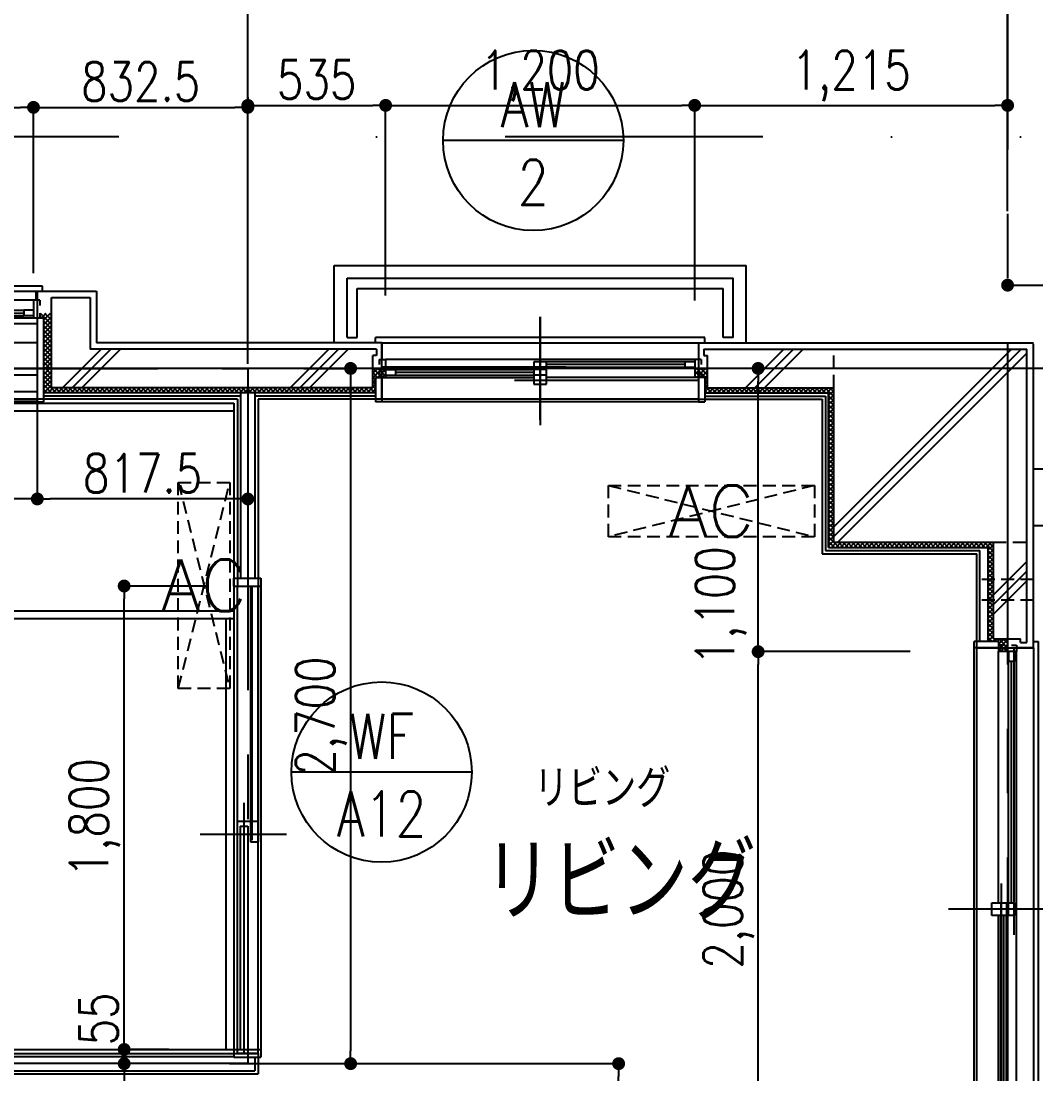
# Model space of a CAD drawing. Header units: millimetres. Extents: x 15495 to 166182, y -39946 to 18307.
# Drawn here: x 52610 to 56551, y 10191 to 14280 of the extents above; entities that cross this region are included whole.
import ezdxf
from ezdxf.enums import TextEntityAlignment as Align

# ---------------------------------------------------------------- set-up
doc = ezdxf.new("R2010")
doc.units = ezdxf.units.MM
doc.header["$LTSCALE"] = 1000
for name, pattern in [('CENTER', [2, 1.25, -0.25, 0.25, -0.25]), ('DASHED2', [0.375, 0.25, -0.125]), ('DIVIDEX2', [2.5, 1, -0.5, 0, -0.5, 0, -0.5])]:
    doc.linetypes.add(name, pattern=pattern)
doc.layers.get('0').update_dxf_attribs({"linetype": 'CONTINUOUS'})
for name, color, linetype in [('DT_ID', 13, 'CONTINUOUS'), ('E_TEXT', 3, 'CONTINUOUS'), ('F_FITT1-100', 5, 'CONTINUOUS'), ('F_FITT1-50', 5, 'CONTINUOUS'), ('F_FITT2-100', 1, 'CONTINUOUS'), ('F_FITT2-50', 1, 'CONTINUOUS'), ('K-A_EQP-50', 60, 'CONTINUOUS'), ('SF-A_ELSE-100', 6, 'CONTINUOUS'), ('SF-A_ELSE-50', 6, 'CONTINUOUS'), ('SF-A_EQP-50', 60, 'CONTINUOUS'), ('SF-A_SITE-100', 1, 'DIVIDEX2'), ('SF-DT_ID-100', 13, 'CONTINUOUS'), ('SF-E_DIM-50', 3, 'CONTINUOUS'), ('SF-E_GRID-100', 1, 'CENTER'), ('SF-E_GRID-50', 1, 'CENTER'), ('SF-E_TEXT-100', 3, 'CONTINUOUS'), ('SF-E_TEXT-50', 3, 'CONTINUOUS'), ('SF-F_FINI1-100', 190, 'CONTINUOUS'), ('SF-F_FINI1-50', 190, 'CONTINUOUS'), ('SF-F_FINI2-50', 1, 'CONTINUOUS'), ('SF-F_FITT1-100', 5, 'CONTINUOUS'), ('SF-F_FITT1-50', 5, 'CONTINUOUS'), ('SF-F_FITT2-50', 1, 'CONTINUOUS'), ('SF-F_HAT1-50', 9, 'CONTINUOUS'), ('SF-F_LAY2-100', 6, 'CONTINUOUS'), ('SF-F_LAY2-50', 6, 'CONTINUOUS'), ('SF-H-AREA-50', 1, 'CENTER'), ('SF-R_COLM-50', 7, 'CONTINUOUS'), ('SF-R_EWALL-50', 7, 'CONTINUOUS'), ('SF-R_LINE-50', 6, 'CONTINUOUS'), ('SF-U_FIRE-50', 9, 'CONTINUOUS'), ('SF-U_LGS-50', 120, 'CONTINUOUS'), ('TF-F_FITT1-100', 5, 'CONTINUOUS'), ('TF-F_FITT1-50', 5, 'CONTINUOUS')]:
    doc.layers.add(name, color=color, linetype=linetype)
doc.styles.add('DIM', font='romans.shx', dxfattribs={"width": 0.8, "bigfont": 'bigfont.shx'})
doc.styles.add('ROOM', font='romans.shx', dxfattribs={"width": 0.8, "bigfont": 'bigfont.shx'})
doc.styles.get("Standard").update_dxf_attribs({"font": 'txt.shx', "bigfont": 'bigfont.shx'})
doc.styles.add('TATE', font='TXT', dxfattribs={"height": 50, "bigfont": 'BIGFONT'})
doc.dimstyles.new('DIM50_3_3', dxfattribs={"dimscale": 50, "dimtxt": 3, "dimasz": 1, "dimexe": 0, "dimexo": 1, "dimgap": 0.5, "dimtad": 1, "dimdec": 1, "dimdsep": 46, "dimlunit": 6, "dimtxsty": 'DIM', "dimblk1": 'DOT', "dimblk2": 'DOT', "dimsah": 1, "dimcen": 1, "dimclrd": 256, "dimclre": 256, "dimclrt": 256, "dimadec": 0, "dimazin": 0, "dimtfac": 1, "dimtdec": 1, "dimtix": 1, "dimtmove": 2, "dimatfit": 3, "dimldrblk": 'DOT', "dimfxl": 1, "dimtvp": 0.833333, "dimtolj": 1, "dimarcsym": 0})
pattern_1 = [(45, (-28400.745, -37379.51), (-8.8388348, 8.8388348), []), (135, (-28400.745, -37379.51), (-8.8388348, -8.8388348), [])]
pattern_2 = [(45, (-28400.75, -37379.5), (-441.9417, 441.9417), []), (45, (-28363.25, -37379.5), (-441.9417, 441.9417), []), (45, (-28325.75, -37379.5), (-441.9417, 441.9417), [])]

# ---------------------------------------------------------------- blocks, each defined once
blk = doc.blocks.new('TATEGU-KIGOU')
at = {"color": 2}
blk.add_line((350, 0), (-350, 0), dxfattribs=at)
blk.add_circle((0, 0), 350, dxfattribs=at)
at = {"color": 2, "style": 'ROOM', "width": 0.8}
for tag, p in [('建具種別', (0, 51.6)), ('建具番号', (0, -250.1))]:
    blk.add_attdef(tag, text='', height=175, dxfattribs=at).set_placement(p, align=Align.CENTER)
at = {"flags": 1}
for tag, p in [('内法寸法（W）', (-414, -713.8)), ('内法寸法（H）', (-414, -1063.8)), ('階', (-373.6, -1414.3)), ('部屋名', (-373.6, -1786.8)), ('メーカー名', (-373.6, -2148.9)), ('値段', (-373.6, -2498.9)), ('重量', (-373.6, -2848.9)), ('建具形状', (-373.6, -3199)), ('開閉方式', (-373.6, -3549)), ('取付場所', (-373.6, -3899)), ('見込', (-373.6, -4296.3)), ('扉厚', (-373.6, -4646.3)), ('仕上', (-373.6, -4996.3)), ('ガラス', (-373.6, -5346.3)), ('建具金物', (-373.6, -5696.3)), ('枠形状', (-373.6, -6046.3)), ('沓摺形状', (-373.6, -6396.3)), ('特記事項', (-373.6, -6746.3)), ('防火性能', (-373.6, -7096.3))]:
    blk.add_attdef(tag, p, '', height=175, dxfattribs=at)
blk = doc.blocks.new('AW-2_100')
at = {"layer": 'F_FITT1-100'}
for p, q in [((-100, 25), (615, 25)), ((100, -25), (-615, -25))]:
    blk.add_line(p, q, dxfattribs=at)
at = {"layer": 'F_FITT2-100'}
for p, q in [((615, 100), (-615, 100)), ((-615, -120), (615, -120))]:
    blk.add_line(p, q, dxfattribs=at)
at = {"layer": 'SF-F_FITT1-100'}
blk.add_line((0, -200), (0, 200), dxfattribs=at)
blk = doc.blocks.new('WF-A12_100')
at = {"layer": 'F_FITT1-100'}
for p, q in [((40, 1815), (-40, 1815)), ((-14.1, 1815), (-14.1, 842.4)), ((16.4, 987.6), (16.4, 0)), ((40, 915), (-40, 915))]:
    blk.add_line(p, q, dxfattribs=at)
at = {"layer": 'F_FITT2-100'}
for p, q in [((-40, 1815), (-40, 0)), ((40, 1815), (40, 0))]:
    blk.add_line(p, q, dxfattribs=at)
blk = doc.blocks.new('AW-3_100')
at = {"layer": 'F_FITT1-100'}
for p, q in [((952.5, -31.6), (952.5, -164.4)), ((852.5, -75), (1905, -75)), ((1052.5, -125), (0, -125))]:
    blk.add_line(p, q, dxfattribs=at)
at = {"layer": 'F_FITT2-100'}
for p, q in [((1905, 0), (0, 0)), ((0, -200), (1905, -200))]:
    blk.add_line(p, q, dxfattribs=at)
blk = doc.blocks.new('S-11_100')
at = {"layer": 'F_FITT1-100'}
for p, q in [((952.5, 192), (952.5, 50.9)), ((852.5, 145), (1905, 145)), ((1052.5, 95), (0, 95))]:
    blk.add_line(p, q, dxfattribs=at)
at = {"layer": 'F_FITT2-100'}
blk.add_line((0, 0), (1905, 0), dxfattribs=at)
blk = doc.blocks.new('ROOM')
at = {"layer": 'DT_ID', "flags": 1}
for tag, p in [('室番号', (0, 500)), ('面積', (0, -500)), ('内装制限', (0, -1000)), ('仕上レベル', (0, -1500)), ('スラブレベル', (0, -2000)), ('天井高', (0, -2500)), ('床下地', (0, -3000)), ('床仕上', (0, -3500)), ('巾木高さ', (0, -4000)), ('巾木仕上', (0, -4500)), ('壁下地', (0, -5000)), ('壁仕上', (0, -5500)), ('天井下地', (0, -6000)), ('天井仕上', (0, -6500)), ('見切縁', (0, -7000)), ('備考', (0, -7500))]:
    blk.add_attdef(tag, p, '', height=300, dxfattribs=at)
at = {"layer": 'E_TEXT', "style": 'ROOM', "width": 0.8}
blk.add_attdef('室名', (0, 0), '', height=300, dxfattribs=at)
blk = doc.blocks.new('AW-4_100')
at = {"layer": 'F_FITT1-100'}
for p, q in [((25, -100), (25, 1015)), ((-25, 100), (-25, -1015)), ((215, 0), (-230, 0))]:
    blk.add_line(p, q, dxfattribs=at)
at = {"layer": 'F_FITT2-100'}
for p, q in [((-120, -1015), (-120, 1015)), ((100, 1015), (100, -1015))]:
    blk.add_line(p, q, dxfattribs=at)
at = {"layer": 'TF-F_FITT1-100'}
blk.add_line((200, 0), (-200, 0), dxfattribs=at)
blk = doc.blocks.new('SF-BLOCK_100')
at = {"layer": 'SF-A_ELSE-100'}
for p, q in [((23785, 13400), (25385, 13400)), ((23785, 13100), (23785, 13400)), ((25385, 13100), (25385, 13400)), ((23835, 13350), (25335, 13350)), ((23835, 13120), (23835, 13350)), ((25335, 13120), (25335, 13350)), ((23875, 13310), (25295, 13310)), ((23875, 13120), (23875, 13310)), ((25295, 13120), (25295, 13310)), ((23835, 13120), (23875, 13120)), ((25335, 13120), (25295, 13120)), ((26500, 12610), (28015, 12610)), ((26500, 12390), (27795, 12390))]:
    blk.add_line(p, q, dxfattribs=at)
at = {"layer": 'SF-A_SITE-100'}
blk.add_line((30450, 13900), (450, 13900), dxfattribs=at)
at = {"layer": 'SF-E_GRID-100'}
for p, q in [((26400, 17100), (26400, -4149.87)), ((34193.36, 13000), (-9114.95, 13000))]:
    blk.add_line(p, q, dxfattribs=at)
at = {"layer": 'SF-F_FINI1-100'}
for p, q in [((22627.5, 13300), (22862.5, 13300)), ((22632.5, 13300), (22632.5, 12880)), ((22862.5, 13300), (22862.5, 13100)), ((23970, 13100), (22862.5, 13100)), ((23970, 12880), (23970, 13100)), ((25200, 13100), (26500, 13100)), ((25200, 13100), (25200, 12880)), ((26500, 11915), (26500, 13095)), ((23410, 12880), (22632.5, 12880)), ((23410, 12880), (23410, 12155)), ((23490, 12880), (23490, 12155)), ((23970, 12880), (23490, 12880)), ((25200, 12880), (25680, 12880)), ((25680, 12880), (25680, 12280)), ((25680, 12280), (26280, 12280)), ((26280, 11915), (26280, 12280)), ((26280, 11915), (26500, 11915)), ((21650, 10340), (23490, 10340)), ((23490, 10340), (23490, 10260)), ((21924.69, 10260), (23490, 10260))]:
    blk.add_line(p, q, dxfattribs=at)
at = {"layer": 'SF-F_FITT1-100'}
for p, q in [((24585, 13200), (24585, 12800)), ((23410, 12154.99), (23490, 12155))]:
    blk.add_line(p, q, dxfattribs=at)
at = {"layer": 'SF-F_LAY2-100'}
blk.add_line((19905, 12028.33), (23395, 12028.33), dxfattribs=at)
at = {"layer": 'SF-DT_ID-100'}
for p, values in [((24557.92, 13885.29), {'建具種別': 'AW', '建具番号': '2'}), ((23969.34, 11432.4), {'建具種別': 'WF', '建具番号': 'A12'})]:
    blk.add_blockref('TATEGU-KIGOU', p, dxfattribs=at).add_auto_attribs(values)
at = {"layer": 'SF-E_TEXT-100'}
ref = blk.add_blockref('ROOM', (24366.72, 10856.7), dxfattribs=at)
ref.add_attrib('室名', 'リビング', (24366.72, 10856.7), dxfattribs={"height": 300, "style": 'ROOM', "width": 0.8})
at = {"layer": 'SF-F_FITT1-100', "xscale": -1}
for name, p in [('AW-3_100', (22632.5, 13300)), ('S-11_100', (22632.5, 12880))]:
    blk.add_blockref(name, p, dxfattribs=at)
at = {"layer": 'SF-F_FITT1-100', "yscale": -1}
blk.add_blockref('AW-2_100', (24585, 12980), dxfattribs=at)
at = {"layer": 'SF-F_FITT1-100', "xscale": -1, "rotation": 180.0048343311107}
blk.add_blockref('WF-A12_100', (23450, 12155), dxfattribs=at)
at = {"layer": 'SF-F_FITT1-100'}
blk.add_blockref('AW-4_100', (26400, 10900), dxfattribs=at)
blk = doc.blocks.new('DOT')
at = {"color": 0, "linetype": 'ByBlock'}
blk.add_line((-0.5, 0), (-1, 0), dxfattribs=at)
at = {"color": 0, "linetype": 'ByBlock', "const_width": 0.5}
blk.add_lwpolyline([(-0.25, 0, 1), (0.25, 0, 1)], format="xyb", close=True, dxfattribs=at)
blk = doc.blocks.new('*D210')
at = {"layer": 'SF-E_DIM-50', "lineweight": -2}
for p, q in [((53898.4, 10231), (54930.4, 10231)), ((54930.4, 9331), (54930.4, 10181)), ((54408.4, 9281), (54930.4, 9281))]:
    blk.add_line(p, q, dxfattribs=at)
at = {"layer": 'SF-E_DIM-50', "lineweight": -2, "xscale": 50, "yscale": 50, "zscale": 50}
for p, rotation in [((54930.4, 10231), 90), ((54930.4, 9281), 270)]:
    blk.add_blockref('DOT', p, dxfattribs=dict(at, rotation=rotation))
at = {"layer": 'SF-E_DIM-50', "insert": (54830.4, 9756), "char_height": 150, "attachment_point": 5, "rotation": 90, "style": 'DIM'}
blk.add_mtext('\\A1;950', dxfattribs=at)
blk = doc.blocks.new('_DOT')
at = {"color": 0, "linetype": 'ByBlock'}
blk.add_line((-0.5, 0), (-1, 0), dxfattribs=at)
at = {"color": 0, "linetype": 'ByBlock', "const_width": 0.5}
blk.add_lwpolyline([(-0.25, 0, 1), (0.25, 0, 1)], format="xyb", close=True, dxfattribs=at)
blk = doc.blocks.new('AW-2_50')
at = {"layer": 'F_FITT1-50'}
for p, q in [((-615, 130), (-640, 130)), ((-640, 35), (-640, 130)), ((-615, 35), (-615, 130)), ((615, 35), (615, 130)), ((615, 130), (640, 130)), ((640, 35), (640, 130)), ((-24.99975, 4), (-24.99975, 61.5)), ((-24.99975, 61.5), (25.00025, 61.5)), ((25.00025, 61.5), (25.00025, 4)), ((-640, 35), (-625, 35)), ((-625, 15), (-625, 35)), ((-625, 35), (-600, 35)), ((-600, -35), (-600, 35)), ((-600, 26), (-562, 26)), ((-600, 4), (-562, 4)), ((-562, 4), (-562, 26)), ((-562, 15), (-24.99975, 15)), ((25.00025, 26), (-24.99975, 26)), ((25.00025, 4), (-24.99975, 4)), ((625, 35), (600, 35)), ((600, -35), (600, 35)), ((625, 15), (625, 35)), ((640, 35), (625, 35)), ((-625, -35), (-625, -15)), ((-625, -35), (-600, -35)), ((-24.99975, -26), (-24.99975, -4)), ((-24.99975, -4), (25.00025, -4)), ((25.00025, -26), (-24.99975, -26)), ((25.00025, -4), (25.00025, -26)), ((562, -15), (25.00025, -15)), ((562, -26), (562, -4)), ((600, -4), (562, -4)), ((600, -26), (562, -26)), ((625, -35), (600, -35)), ((625, -35), (625, -15))]:
    blk.add_line(p, q, dxfattribs=at)
at = {"layer": 'F_FITT2-50'}
for p, q in [((615, 130), (-615, 130)), ((-600, 35), (-24.99975, 35)), ((-562, 26), (-24.99975, 26)), ((-562, 4), (-24.99975, 4)), ((600, 35), (25.00025, 35)), ((600, -35), (-600, -35)), ((562, -4), (25.00025, -4)), ((562, -26), (25.00025, -26)), ((-639.999375, -100), (-639.999375, -120)), ((639.999375, -120), (-639.999375, -120)), ((639.999375, -100), (639.999375, -120))]:
    blk.add_line(p, q, dxfattribs=at)
at = {"layer": 'TF-F_FITT1-50'}
blk.add_line((0, 200), (0, -200), dxfattribs=at)
blk = doc.blocks.new('*D157')
at = {"layer": 'SF-E_DIM-50', "lineweight": -2}
for p, q in [((53490.7, 12949.1), (53490.7, 14360.6)), ((53540.7, 14360.6), (56390.7, 14360.6)), ((56440.7, 13541.2), (56440.7, 14360.6))]:
    blk.add_line(p, q, dxfattribs=at)
at = {"layer": 'SF-E_DIM-50', "lineweight": -2, "xscale": 50, "yscale": 50, "zscale": 50, "rotation": 180}
blk.add_blockref('DOT', (53490.7, 14360.6), dxfattribs=at)
at = {"layer": 'SF-E_DIM-50', "lineweight": -2, "xscale": 50, "yscale": 50, "zscale": 50}
blk.add_blockref('DOT', (56440.7, 14360.6), dxfattribs=at)
at = {"layer": 'SF-E_DIM-50', "insert": (54965.7, 14474.9), "char_height": 150, "attachment_point": 5, "style": 'DIM'}
blk.add_mtext('\\A1;2,950', dxfattribs=at)
blk = doc.blocks.new('*D155')
at = {"layer": 'SF-E_DIM-50', "lineweight": -2}
for p, q in [((54025.7, 13214.1), (54025.7, 13952.6)), ((54075.7, 13952.6), (55175.7, 13952.6)), ((55225.7, 13195.4), (55225.7, 13952.6))]:
    blk.add_line(p, q, dxfattribs=at)
at = {"layer": 'SF-E_DIM-50', "lineweight": -2, "xscale": 50, "yscale": 50, "zscale": 50, "rotation": 180}
blk.add_blockref('DOT', (54025.7, 13952.6), dxfattribs=at)
at = {"layer": 'SF-E_DIM-50', "lineweight": -2, "xscale": 50, "yscale": 50, "zscale": 50}
blk.add_blockref('DOT', (55225.7, 13952.6), dxfattribs=at)
at = {"layer": 'SF-E_DIM-50', "insert": (54625.7, 14066.9), "char_height": 150, "attachment_point": 5, "style": 'DIM'}
blk.add_mtext('\\A1;1,200', dxfattribs=at)
blk = doc.blocks.new('AC1')
at = {"layer": 'K-A_EQP-50', "linetype": 'DASHED2', "ltscale": 0.2}
for p, q in [((0, 800), (200, 800)), ((0, 0), (0, 800)), ((0, 0), (200, 800)), ((0, 800), (200, 0)), ((200, 800), (200, 0)), ((200, 0), (0, 0))]:
    blk.add_line(p, q, dxfattribs=at)
at = {"layer": 'K-A_EQP-50', "style": 'TATE'}
blk.add_text('AC', height=200, dxfattribs=at).set_placement((100, 400), align=Align.MIDDLE)
blk = doc.blocks.new('*D164')
at = {"layer": 'SF-E_DIM-50', "lineweight": -2}
for p, q in [((53708.6, 12931), (53889.7, 12931)), ((53889.7, 12881), (53889.7, 10281)), ((53419.9, 10231), (53889.7, 10231))]:
    blk.add_line(p, q, dxfattribs=at)
at = {"layer": 'SF-E_DIM-50', "lineweight": -2, "xscale": 50, "yscale": 50, "zscale": 50}
for p, rotation in [((53889.7, 12931), 90), ((53889.7, 10231), 270)]:
    blk.add_blockref('DOT', p, dxfattribs=dict(at, rotation=rotation))
at = {"layer": 'SF-E_DIM-50', "insert": (53775.4, 11581), "char_height": 150, "attachment_point": 5, "rotation": 90, "style": 'DIM'}
blk.add_mtext('\\A1;2,700', dxfattribs=at)
blk = doc.blocks.new('*D163')
at = {"layer": 'SF-E_DIM-50', "lineweight": -2}
for p, q in [((52673.2, 12791), (52673.2, 12424)), ((50768.2, 12751), (50768.2, 12424)), ((52623.2, 12424), (50818.2, 12424))]:
    blk.add_line(p, q, dxfattribs=at)
at = {"layer": 'SF-E_DIM-50', "lineweight": -2, "xscale": 50, "yscale": 50, "zscale": 50, "rotation": 180}
blk.add_blockref('DOT', (50768.2, 12424), dxfattribs=at)
at = {"layer": 'SF-E_DIM-50', "lineweight": -2, "xscale": 50, "yscale": 50, "zscale": 50}
blk.add_blockref('DOT', (52673.2, 12424), dxfattribs=at)
at = {"layer": 'SF-E_DIM-50', "insert": (51678.2, 12548.9), "char_height": 150, "attachment_point": 5, "style": 'DIM'}
blk.add_mtext('\\A1;1,905', dxfattribs=at)
blk = doc.blocks.new('*D204')
at = {"layer": 'SF-E_DIM-50', "lineweight": -2}
for p, q in [((53490.7, 12850.2), (53490.7, 12424)), ((52673.2, 12791), (52673.2, 12424)), ((53440.7, 12424), (52723.2, 12424))]:
    blk.add_line(p, q, dxfattribs=at)
at = {"layer": 'SF-E_DIM-50', "lineweight": -2, "xscale": 50, "yscale": 50, "zscale": 50, "rotation": 180}
blk.add_blockref('DOT', (52673.2, 12424), dxfattribs=at)
at = {"layer": 'SF-E_DIM-50', "lineweight": -2, "xscale": 50, "yscale": 50, "zscale": 50}
blk.add_blockref('DOT', (53490.7, 12424), dxfattribs=at)
at = {"layer": 'SF-E_DIM-50', "insert": (53082, 12524), "char_height": 150, "attachment_point": 5, "style": 'DIM'}
blk.add_mtext('\\A1;817.5', dxfattribs=at)
blk = doc.blocks.new('WF-A12_50')
at = {"layer": 'F_FITT1-50'}
for p, q in [((-95, 0), (10, 0)), ((-95, -30), (-95, 0)), ((10, -30), (10, 0)), ((-95, -30), (10, -30)), ((-70, -896.666625), (-70, -30)), ((-40, -896.666625), (-40, -30)), ((-30, -1830.003375), (-30, -836.666625)), ((-30, -836.666625), (0, -836.666625)), ((0, -1830.003375), (0, -836.666625)), ((-225, -866.666625), (110, -866.666625)), ((-70, -896.666625), (-40, -896.666625)), ((-95, -1830.003375), (10, -1830.003375)), ((-95, -1830.003375), (-95, -1860.003375)), ((10, -1860.003375), (10, -1830.003375)), ((-95, -1860.003375), (10, -1860.003375))]:
    blk.add_line(p, q, dxfattribs=at)
at = {"layer": 'F_FITT2-50'}
blk.add_line((10, -1830.003375), (10, -30), dxfattribs=at)
blk = doc.blocks.new('*D173')
at = {"layer": 'SF-E_DIM-50', "lineweight": -2}
for p, q in [((53339.5, 12086), (53010.4, 12086)), ((53010.4, 10336), (53010.4, 12036)), ((53179.6, 10286), (53010.4, 10286))]:
    blk.add_line(p, q, dxfattribs=at)
at = {"layer": 'SF-E_DIM-50', "lineweight": -2, "xscale": 50, "yscale": 50, "zscale": 50}
for p, rotation in [((53010.4, 12086), 90), ((53010.4, 10286), 270)]:
    blk.add_blockref('DOT', p, dxfattribs=dict(at, rotation=rotation))
at = {"layer": 'SF-E_DIM-50', "insert": (52896.1, 11186), "char_height": 150, "attachment_point": 5, "rotation": 90, "style": 'DIM'}
blk.add_mtext('\\A1;1,800', dxfattribs=at)
blk = doc.blocks.new('*D209')
at = {"layer": 'SF-E_DIM-50', "lineweight": -2}
for p, q in [((53010.4, 10336), (53010.4, 10386)), ((53183.8, 10286), (53010.4, 10286)), ((53010.4, 10231), (53010.4, 10286)), ((53181.2, 10231), (53010.4, 10231)), ((53010.4, 10181), (53010.4, 10131))]:
    blk.add_line(p, q, dxfattribs=at)
at = {"layer": 'SF-E_DIM-50', "lineweight": -2, "xscale": 50, "yscale": 50, "zscale": 50}
for p, rotation in [((53010.4, 10286), 270), ((53010.4, 10231), 90)]:
    blk.add_blockref('DOT', p, dxfattribs=dict(at, rotation=rotation))
at = {"layer": 'SF-E_DIM-50', "insert": (52911.4, 10404.8), "char_height": 150, "attachment_point": 5, "rotation": 90, "style": 'DIM'}
blk.add_mtext('\\A1;55', dxfattribs=at)
blk = doc.blocks.new('S-11_50')
at = {"layer": 'F_FITT1-50'}
for p, q in [((-922.50025, 75), (-1905.0005, 75)), ((-922.50025, 45), (-1905.0005, 45)), ((-922.50025, 45), (-922.50025, 75)), ((-982.50025, 40), (-0.00025, 40)), ((-982.50025, 10), (-982.50025, 40)), ((-982.50025, 10), (-0.00025, 10))]:
    blk.add_line(p, q, dxfattribs=at)
blk = doc.blocks.new('*D175')
at = {"layer": 'SF-E_DIM-50', "lineweight": -2}
for p, q in [((50783.2, 13366.6), (50783.2, 13944.9)), ((50833.2, 13944.9), (52608.2, 13944.9)), ((52658.2, 13301), (52658.2, 13944.9))]:
    blk.add_line(p, q, dxfattribs=at)
at = {"layer": 'SF-E_DIM-50', "lineweight": -2, "xscale": 50, "yscale": 50, "zscale": 50, "rotation": 180}
blk.add_blockref('DOT', (50783.2, 13944.9), dxfattribs=at)
at = {"layer": 'SF-E_DIM-50', "lineweight": -2, "xscale": 50, "yscale": 50, "zscale": 50}
blk.add_blockref('DOT', (52658.2, 13944.9), dxfattribs=at)
at = {"layer": 'SF-E_DIM-50', "insert": (51720.7, 14059.2), "char_height": 150, "attachment_point": 5, "style": 'DIM'}
blk.add_mtext('\\A1;1,875', dxfattribs=at)
blk = doc.blocks.new('*D174')
at = {"layer": 'SF-E_DIM-50', "lineweight": -2}
for p, q in [((49890.7, 12949.1), (49890.7, 14360.6)), ((49940.7, 14360.6), (53440.7, 14360.6)), ((53490.7, 12949.1), (53490.7, 14360.6))]:
    blk.add_line(p, q, dxfattribs=at)
at = {"layer": 'SF-E_DIM-50', "lineweight": -2, "xscale": 50, "yscale": 50, "zscale": 50, "rotation": 180}
blk.add_blockref('DOT', (49890.7, 14360.6), dxfattribs=at)
at = {"layer": 'SF-E_DIM-50', "lineweight": -2, "xscale": 50, "yscale": 50, "zscale": 50}
blk.add_blockref('DOT', (53490.7, 14360.6), dxfattribs=at)
at = {"layer": 'SF-E_DIM-50', "insert": (51690.7, 14474.9), "char_height": 150, "attachment_point": 5, "style": 'DIM'}
blk.add_mtext('\\A1;3,600', dxfattribs=at)
blk = doc.blocks.new('AW-3_50')
at = {"layer": 'F_FITT1-50'}
for p, q in [((-1182.50025, 115.000125), (-1182.50025, -469.999875)), ((-2145.00025, -34.999875), (-2120.00025, -34.999875)), ((-2145.00025, -34.999875), (-2145.00025, -54.999875)), ((-2120.00025, -34.999875), (-2120.00025, -104.999875)), ((-245.00025, -34.999875), (-245.00025, -104.999875)), ((-220, -34.999875), (-245, -34.999875)), ((-220, -34.999875), (-220, -54.999875)), ((-2120.00025, -43.999875), (-2082.00025, -43.999875)), ((-2120.00025, -65.999875), (-2082.00025, -65.999875)), ((-2082.00025, -43.999875), (-2082.00025, -65.999875)), ((-1207.5005, -54.999875), (-2082.00025, -54.999875)), ((-1207.5005, -43.999875), (-1157.5005, -43.999875)), ((-1207.5005, -65.999875), (-1207.5005, -43.999875)), ((-1157.5005, -65.999875), (-1207.5005, -65.999875)), ((-1207.5005, -73.999875), (-1157.5005, -73.999875)), ((-1207.5005, -131.499875), (-1207.5005, -73.999875)), ((-1157.5005, -43.999875), (-1157.5005, -65.999875)), ((-1157.5005, -73.999875), (-1157.5005, -131.499875)), ((-245.00025, -73.999875), (-283, -73.999875)), ((-283, -73.999875), (-283, -95.999875)), ((-2160.00025, -429.999875), (-2160.00025, -104.999875)), ((-2160.00025, -104.999875), (-2145.00025, -104.999875)), ((-2145.00025, -84.999875), (-2145.00025, -104.999875)), ((-2145.00025, -104.999875), (-2120.00025, -104.999875)), ((-2135.00025, -104.999875), (-2135.00025, -429.999875)), ((-1207.5005, -95.999875), (-1157.5005, -95.999875)), ((-1157.5005, -84.999875), (-283, -84.999875)), ((-245.00025, -95.999875), (-283, -95.999875)), ((-220, -104.999875), (-245, -104.999875)), ((-230, -104.999875), (-230, -429.999875)), ((-220, -84.999875), (-220, -104.999875)), ((-205, -104.999875), (-220, -104.999875)), ((-205, -429.999875), (-205, -104.999875)), ((-1157.5005, -131.499875), (-1207.5005, -131.499875)), ((-2135.0005, -429.999875), (-2160.0005, -429.999875)), ((-230.00025, -429.999875), (-205.00025, -429.999875))]:
    blk.add_line(p, q, dxfattribs=at)
at = {"layer": 'F_FITT2-50'}
for p, q in [((-209.999, 20), (-2155.00075, 20)), ((-2155.00075, 0), (-2155.00075, 20)), ((-209.999, 0), (-209.999, 20)), ((-245, -34.999875), (-2120.00025, -34.999875)), ((-2082.00025, -43.999875), (-1207.5005, -43.999875)), ((-2082.00025, -65.999875), (-1207.5005, -65.999875)), ((-1157.5005, -73.999875), (-283, -73.999875)), ((-1207.5005, -104.999875), (-2120.00025, -104.999875)), ((-1157.5005, -95.999875), (-283, -95.999875)), ((-245, -104.999875), (-1157.5005, -104.999875))]:
    blk.add_line(p, q, dxfattribs=at)
blk = doc.blocks.new('*D181')
at = {"layer": 'SF-E_DIM-50', "lineweight": -2}
for p, q in [((52658.2, 13301), (52658.2, 13944.9)), ((52708.2, 13944.9), (53440.7, 13944.9)), ((53490.7, 13687.1), (53490.7, 13944.9))]:
    blk.add_line(p, q, dxfattribs=at)
at = {"layer": 'SF-E_DIM-50', "lineweight": -2, "xscale": 50, "yscale": 50, "zscale": 50, "rotation": 180}
blk.add_blockref('DOT', (52658.2, 13944.9), dxfattribs=at)
at = {"layer": 'SF-E_DIM-50', "lineweight": -2, "xscale": 50, "yscale": 50, "zscale": 50}
blk.add_blockref('DOT', (53490.7, 13944.9), dxfattribs=at)
at = {"layer": 'SF-E_DIM-50', "insert": (53074.5, 14044.9), "char_height": 150, "attachment_point": 5, "style": 'DIM'}
blk.add_mtext('\\A1;832.5', dxfattribs=at)
blk = doc.blocks.new('*D180')
at = {"layer": 'SF-E_DIM-50', "lineweight": -2}
for p, q in [((53490.7, 13984.8), (53490.7, 13952.6)), ((53540.7, 13952.6), (53975.7, 13952.6)), ((54025.7, 13214.1), (54025.7, 13952.6))]:
    blk.add_line(p, q, dxfattribs=at)
at = {"layer": 'SF-E_DIM-50', "lineweight": -2, "xscale": 50, "yscale": 50, "zscale": 50, "rotation": 180}
blk.add_blockref('DOT', (53490.7, 13952.6), dxfattribs=at)
at = {"layer": 'SF-E_DIM-50', "lineweight": -2, "xscale": 50, "yscale": 50, "zscale": 50}
blk.add_blockref('DOT', (54025.7, 13952.6), dxfattribs=at)
at = {"layer": 'SF-E_DIM-50', "insert": (53758.2, 14052.6), "char_height": 150, "attachment_point": 5, "style": 'DIM'}
blk.add_mtext('\\A1;535', dxfattribs=at)
blk = doc.blocks.new('AC')
at = {"layer": 'K-A_EQP-50', "linetype": 'DASHED2', "ltscale": 0.2}
for p, q in [((-800, 0), (-800, 200)), ((0, 200), (-800, 0)), ((-800, 200), (0, 0)), ((-800, 200), (0, 200)), ((0, 200), (0, 0)), ((0, 0), (-800, 0))]:
    blk.add_line(p, q, dxfattribs=at)
at = {"layer": 'K-A_EQP-50'}
blk.add_text('AC', height=200, dxfattribs=at).set_placement((-400, 100), align=Align.MIDDLE)
blk = doc.blocks.new('*D182')
at = {"layer": 'SF-E_DIM-50', "lineweight": -2}
for p, q in [((55865.7, 12931), (55472, 12931)), ((55472, 11881), (55472, 12881)), ((56063, 11831), (55472, 11831))]:
    blk.add_line(p, q, dxfattribs=at)
at = {"layer": 'SF-E_DIM-50', "lineweight": -2, "xscale": 50, "yscale": 50, "zscale": 50}
for p, rotation in [((55472, 12931), 90), ((55472, 11831), 270)]:
    blk.add_blockref('DOT', p, dxfattribs=dict(at, rotation=rotation))
at = {"layer": 'SF-E_DIM-50', "insert": (55327.4, 12009), "char_height": 150, "attachment_point": 5, "rotation": 90, "style": 'DIM'}
blk.add_mtext('\\A1;1,100', dxfattribs=at)
blk = doc.blocks.new('AW-4_50')
at = {"layer": 'F_FITT1-50'}
for p, q in [((-130, 1015.00025), (-130, 1040.00025)), ((-35, 1040.00025), (-130, 1040.00025)), ((-35, 1040.00025), (-35, 1025.00025)), ((-35, 1025.00025), (-35, 1000.00025)), ((-15, 1025.00025), (-35, 1025.00025)), ((15, 1025.00025), (35, 1025.00025)), ((35, 1025.00025), (35, 1000.00025)), ((-35, 1015.00025), (-130, 1015.00025)), ((35, 1000.00025), (-35, 1000.00025)), ((4, 1000.00025), (4, 962.00025)), ((26, 1000.00025), (26, 962.00025)), ((26, 962.00025), (4, 962.00025)), ((15, 25.0005), (15, 962.00025)), ((-61.5, 25.0005), (-4, 25.0005)), ((-61.5, -24.9995), (-61.5, 25.0005)), ((-26, 25.0005), (-26, -24.9995)), ((-4, 25.0005), (-4, -24.9995)), ((4, 25.0005), (26, 25.0005)), ((4, -24.9995), (4, 25.0005)), ((26, 25.0005), (26, -24.9995)), ((-4, -24.9995), (-61.5, -24.9995)), ((-15, -961.99975), (-15, -24.9995)), ((26, -24.9995), (4, -24.9995)), ((-26, -999.99975), (-26, -961.99975)), ((-4, -961.99975), (-26, -961.99975)), ((-4, -999.99975), (-4, -961.99975)), ((-35, -1014.99975), (-130, -1014.99975)), ((-130, -1014.99975), (-130, -1039.99975)), ((35, -999.99975), (-35, -999.99975)), ((-35, -1024.99975), (-35, -999.99975)), ((35, -1024.99975), (35, -999.99975)), ((-35, -1039.99975), (-130, -1039.99975)), ((-15, -1024.99975), (-35, -1024.99975)), ((-35, -1039.99975), (-35, -1024.99975)), ((35, -1024.99975), (15, -1024.99975))]:
    blk.add_line(p, q, dxfattribs=at)
at = {"layer": 'F_FITT2-50'}
for p, q in [((99.999375, 1039.999625), (119.999375, 1039.999625)), ((119.999375, -1039.999125), (119.999375, 1039.999625)), ((-130, -1014.99975), (-130, 1015.00025)), ((-35, 25.0005), (-35, 1000.00025)), ((35, -999.99975), (35, 1000.00025)), ((4, 25.0005), (4, 962.00025)), ((26, 25.0005), (26, 962.00025)), ((-35, -999.99975), (-35, -24.9995)), ((-26, -961.99975), (-26, -24.9995)), ((-4, -961.99975), (-4, -24.9995)), ((100, -1039.999125), (120, -1039.999125))]:
    blk.add_line(p, q, dxfattribs=at)
at = {"layer": 'TF-F_FITT1-50'}
blk.add_line((199.99925, 0), (-200.00075, 0), dxfattribs=at)
blk = doc.blocks.new('*D375')
at = {"layer": 'SF-E_DIM-50', "lineweight": -2}
for p, q in [((56063, 11831), (55472, 11831)), ((55472, 9881), (55472, 11781)), ((56063, 9831), (55472, 9831))]:
    blk.add_line(p, q, dxfattribs=at)
at = {"layer": 'SF-E_DIM-50', "lineweight": -2, "xscale": 50, "yscale": 50, "zscale": 50}
for p, rotation in [((55472, 11831), 90), ((55472, 9831), 270)]:
    blk.add_blockref('DOT', p, dxfattribs=dict(at, rotation=rotation))
at = {"layer": 'SF-E_DIM-50', "insert": (55357.7, 10831), "char_height": 150, "attachment_point": 5, "rotation": 90, "style": 'DIM'}
blk.add_mtext('\\A1;2,000', dxfattribs=at)
blk = doc.blocks.new('*D184')
at = {"layer": 'SF-E_DIM-50', "lineweight": -2}
for p, q in [((56440.7, 13273.8), (56440.7, 13254.4)), ((56490.7, 13254.4), (58005.7, 13254.4)), ((58055.7, 12591), (58055.7, 13254.4))]:
    blk.add_line(p, q, dxfattribs=at)
at = {"layer": 'SF-E_DIM-50', "lineweight": -2, "xscale": 50, "yscale": 50, "zscale": 50, "rotation": 180}
blk.add_blockref('DOT', (56440.7, 13254.4), dxfattribs=at)
at = {"layer": 'SF-E_DIM-50', "lineweight": -2, "xscale": 50, "yscale": 50, "zscale": 50}
blk.add_blockref('DOT', (58055.7, 13254.4), dxfattribs=at)
at = {"layer": 'SF-E_DIM-50', "insert": (57248.2, 13368.7), "char_height": 150, "attachment_point": 5, "style": 'DIM'}
blk.add_mtext('\\A1;1,615', dxfattribs=at)
blk = doc.blocks.new('*D185')
at = {"layer": 'SF-E_DIM-50', "lineweight": -2}
for p, q in [((55225.7, 13195.4), (55225.7, 13952.6)), ((55275.7, 13952.6), (56390.7, 13952.6)), ((56440.7, 13948.6), (56440.7, 13952.6))]:
    blk.add_line(p, q, dxfattribs=at)
at = {"layer": 'SF-E_DIM-50', "lineweight": -2, "xscale": 50, "yscale": 50, "zscale": 50, "rotation": 180}
blk.add_blockref('DOT', (55225.7, 13952.6), dxfattribs=at)
at = {"layer": 'SF-E_DIM-50', "lineweight": -2, "xscale": 50, "yscale": 50, "zscale": 50}
blk.add_blockref('DOT', (56440.7, 13952.6), dxfattribs=at)
at = {"layer": 'SF-E_DIM-50', "insert": (55833.2, 14066.9), "char_height": 150, "attachment_point": 5, "style": 'DIM'}
blk.add_mtext('\\A1;1,215', dxfattribs=at)
blk = doc.blocks.new('SF-BLOCK_50')
at = {"layer": 'SF-F_HAT1-50'}
h = blk.add_hatch(dxfattribs=at)
h.set_pattern_fill('RC2', color=256, scale=50, style=0)
h.set_pattern_definition(pattern_2)
h.paths.add_polyline_path([(22837.5, 13075), (22837.5, 13275), (22687.5, 13275), (22687.5, 12925), (23934.99, 12925), (23935, 13050.04), (23950, 13050.04), (23950, 13075)])
h = blk.add_hatch(dxfattribs=at)
h.set_pattern_fill('RC2', color=256, scale=50, style=0)
h.set_pattern_definition(pattern_2)
h.paths.add_polyline_path([(25725, 12325), (26345, 12325), (26475, 12325), (26475, 13075), (25725, 13075), (25725, 12925)])
h.paths.add_polyline_path([(26345, 11950.01), (26450.04, 11950), (26450.04, 11935), (26475, 11935), (26475, 12325), (26345, 12325)])
h.paths.add_polyline_path([(25220, 13075), (25220, 13050.04), (25235, 13050.04), (25235.01, 12925), (25725, 12925), (25725, 13075)])
at = {"layer": 'SF-U_FIRE-50'}
h = blk.add_hatch(dxfattribs=at)
h.set_pattern_fill('ANSI37', color=256, scale=100, style=0)
h.set_pattern_definition(pattern_1)
h.paths.add_polyline_path([(22687.5, 13215), (22642.5, 13215), (22642.5, 13195), (22657.5, 13195), (22657.5, 13000), (22687.5, 13000)])
h.paths.add_polyline_path([(23945, 12965), (23960, 12965), (23985, 12965), (23985, 13000), (23934.99, 13000), (23934.99, 12925), (22687.5, 12925), (22687.5, 13000), (22657.5, 13000), (22657.5, 12905), (23945, 12905)])
h = blk.add_hatch(dxfattribs=at)
h.set_pattern_fill('ANSI37', color=256, scale=100, style=0)
h.set_pattern_definition(pattern_1)
h.paths.add_polyline_path([(25705, 12905), (25705, 12575), (25725, 12575), (25725, 12925), (25235.01, 12925), (25235.01, 13000), (25185, 13000), (25185, 12965), (25210, 12965), (25225, 12965), (25225, 12905)])
h.paths.add_polyline_path([(25725, 12575), (25705, 12575), (25705, 12305), (25995, 12305), (25995, 12325), (25725, 12325)])
h.paths.add_polyline_path([(26325, 12305), (26325, 12180), (26345, 12180), (26345, 12325), (25995, 12325), (25995, 12305)])
h.paths.add_polyline_path([(26345, 12180), (26325, 12180), (26325, 12100), (26345, 12100)])
h.paths.add_polyline_path([(26345, 12100), (26325, 12100), (26325, 11940), (26365, 11940), (26365, 11925), (26365, 11900), (26400, 11900), (26400, 11950.01), (26345, 11950.01)])
at = {"layer": 'SF-A_ELSE-50'}
for p, q in [((23785, 13400), (25385, 13400)), ((23785, 13100), (23785, 13400)), ((25385, 13100), (25385, 13400)), ((23835, 13350), (25335, 13350)), ((23835, 13120), (23835, 13350)), ((25335, 13120), (25335, 13350)), ((23875, 13310), (25295, 13310)), ((23875, 13120), (23875, 13310)), ((25295, 13120), (25295, 13310)), ((23835, 13120), (23875, 13120)), ((25335, 13120), (25295, 13120)), ((26500, 12610), (28015, 12610)), ((26500, 12390), (27795, 12390))]:
    blk.add_line(p, q, dxfattribs=at)
at = {"layer": 'SF-E_GRID-50'}
for p, q in [((26400, 17100), (26400, -4408.96)), ((31351.03, 13000), (-4082.3, 13000))]:
    blk.add_line(p, q, dxfattribs=at)
at = {"layer": 'SF-F_FINI1-50'}
for p, q in [((22627.5, 13300), (22862.5, 13300)), ((22627.5, 13265), (22627.5, 13300)), ((22862.5, 13300), (22862.5, 13100)), ((23970, 13100), (22862.5, 13100)), ((23970, 13100), (23970, 13035)), ((25200, 13100), (26500, 13100)), ((25200, 13100), (25200, 13035)), ((26500, 11915), (26500, 13095)), ((23410, 12880), (22657.5, 12880)), ((23410, 12880), (23410, 12185)), ((23490, 12880), (23490, 12185)), ((23945, 12880), (23490, 12880)), ((25225, 12880), (25680, 12880)), ((25680, 12880), (25680, 12280)), ((25680, 12280), (26280, 12280)), ((26280, 11915), (26280, 12280)), ((26500, 11915), (26435, 11915)), ((21675, 10340), (23395, 10340)), ((23490, 10325), (23490, 10260)), ((21924.38, 10260), (23490, 10260))]:
    blk.add_line(p, q, dxfattribs=at)
at = {"layer": 'SF-F_FINI2-50'}
for p, q in [((23422.5, 12892.5), (22657.5, 12892.5)), ((23945, 12892.5), (23477.5, 12892.5)), ((25225, 12892.5), (25692.5, 12892.5)), ((25692.5, 12892.5), (25692.5, 12292.5)), ((25692.5, 12292.5), (26292.5, 12292.5)), ((26292.5, 11940), (26292.5, 12292.5))]:
    blk.add_line(p, q, dxfattribs=at)
at = {"layer": 'SF-F_FITT2-50'}
blk.add_line((22632.5, 12870), (20727.5, 12870), dxfattribs=at)
at = {"layer": 'SF-F_LAY2-50'}
for p, q in [((19905, 12865), (23395, 12865)), ((23395, 12865), (23395, 10355)), ((19905, 12835), (23395, 12835)), ((19905, 12058.33), (23395, 12058.33)), ((19905, 12028.33), (23395, 12028.33)), ((23365, 12028.33), (23365, 10355)), ((19905, 10355), (23395, 10355))]:
    blk.add_line(p, q, dxfattribs=at)
at = {"layer": 'SF-H-AREA-50'}
blk.add_lwpolyline([(19850, 13000), (23450, 13000), (23450, 10300), (19850, 10300)], close=True, dxfattribs=at)
at = {"layer": 'SF-R_COLM-50'}
for p, q in [((25725, 13075), (26475, 13075)), ((26475, 12325), (26475, 13075)), ((25725, 12325), (25725, 12925)), ((25725, 12325), (26345, 12325))]:
    blk.add_line(p, q, dxfattribs=at)
at = {"layer": 'SF-R_COLM-50', "linetype": 'DASHED2', "ltscale": 0.2}
for p, q in [((25725, 12925), (25725, 13075)), ((26345, 12325), (26475, 12325))]:
    blk.add_line(p, q, dxfattribs=at)
at = {"layer": 'SF-R_EWALL-50'}
for p, q in [((22687.5, 13275), (22837.5, 13275)), ((22687.5, 12925), (22687.5, 13275)), ((22837.5, 13275), (22837.5, 13075)), ((23950, 13075), (22837.5, 13075)), ((23934.99, 12925), (23934.99, 13050)), ((23950, 13050), (23934.99, 13050)), ((23950, 13075), (23950, 13050)), ((25220, 13075), (25220, 13050)), ((25220, 13075), (25725, 13075)), ((25220, 13050), (25235.01, 13050)), ((25235.01, 12925), (25235.01, 13050)), ((23934.99, 12925), (22687.5, 12925)), ((25235.01, 12925), (25725, 12925)), ((26345, 11950.01), (26345, 12325)), ((26475, 11935), (26475, 12325)), ((26345, 11950.01), (26450, 11950.01)), ((26450, 11935), (26450, 11950.01)), ((26450, 11935), (26475, 11935))]:
    blk.add_line(p, q, dxfattribs=at)
at = {"layer": 'SF-R_LINE-50', "linetype": 'DASHED2', "ltscale": 0.2}
for p, q in [((26500, 12180), (26280, 12180)), ((26500, 12100), (26280, 12100))]:
    blk.add_line(p, q, dxfattribs=at)
at = {"layer": 'SF-U_FIRE-50'}
for p, q in [((23945, 12905), (22657.5, 12905)), ((25225, 12905), (25705, 12905)), ((25705, 12305), (25705, 12905)), ((25705, 12305), (26325, 12305)), ((26325, 11940), (26325, 12305))]:
    blk.add_line(p, q, dxfattribs=at)
at = {"layer": 'SF-U_LGS-50'}
for p, q in [((23422.5, 12185), (23422.5, 12905)), ((23477.5, 12905), (23477.5, 12185)), ((21675, 10327.5), (23395, 10327.5)), ((23477.5, 10325), (23477.5, 10272.5)), ((20775, 10272.5), (23477.5, 10272.5))]:
    blk.add_line(p, q, dxfattribs=at)
at = {"layer": 'SF-A_EQP-50'}
for name, p in [('AC1', (23180, 11757.35)), ('AC', (25650, 12345.9))]:
    blk.add_blockref(name, p, dxfattribs=at)
at = {"layer": 'SF-E_TEXT-50'}
ref = blk.add_blockref('ROOM', (24561.83, 11294.01), dxfattribs=dict(at, xscale=0.5, yscale=0.5, zscale=0.5))
ref.add_attrib('室名', 'リビング', (24561.83, 11294.01), dxfattribs={"height": 150, "style": 'ROOM', "width": 0.8})
at = {"layer": 'SF-F_FITT1-50'}
for name, p in [('AW-3_50', (22862.5, 13300)), ('S-11_50', (22632.5, 12870)), ('AW-4_50', (26400, 10900))]:
    blk.add_blockref(name, p, dxfattribs=at)
at = {"layer": 'SF-F_FITT1-50', "yscale": -1}
for name, p in [('AW-2_50', (24585, 13000)), ('WF-A12_50', (23490, 10325))]:
    blk.add_blockref(name, p, dxfattribs=at)
at = {"layer": 'SF-E_DIM-50'}
for base, p1, p2, picture, middle in [((23450, 14429.58), (19850, 12968.1), (23450, 12968.1), '*D174', (21650, 14543.87)), ((26400, 14429.58), (23450, 12968.1), (26400, 13560.2), '*D157', (24925, 14543.87)), ((25185, 14021.6), (23985, 13233.12), (25185, 13214.41), '*D155', (24585, 14135.89)), ((26400, 14021.6), (25185, 13214.41), (26400, 13967.57), '*D185', (25792.5, 14135.89)), ((22617.5, 14013.95), (20742.5, 13385.56), (22617.5, 13320), '*D175', (21680, 14128.23)), ((23450, 14013.95), (22617.5, 13320), (23450, 13706.08), '*D181', (23033.75, 14113.95)), ((23985, 14021.6), (23450, 14003.82), (23985, 13233.12), '*D180', (23717.5, 14121.6)), ((28015, 13323.42), (26400, 13292.84), (28015, 12610), '*D184', (27207.5, 13437.7)), ((22632.5, 12492.96), (23450, 12969.24), (22632.5, 12910), '*D204', (23041.25, 12592.96))]:
    dim = blk.add_linear_dim(base=base, p1=p1, p2=p2, dimstyle='DIM50_3_3', dxfattribs=at)
    dim.commit()
    dim.dimension.update_dxf_attribs({"geometry": picture, "text_midpoint": middle, "insert": (-30040.71, 69)})
for base, p1, p2, picture, middle in [((23848.96, 10300), (23617.92, 13000), (23329.23, 10300), '*D164', (23734.68, 11650)), ((22969.69, 12155), (23188.93, 10355), (23348.78, 12155), '*D173', (22855.4, 11255)), ((25431.27, 11900), (26072.26, 9900), (26072.26, 11900), '*D375', (25316.98, 10900)), ((24889.66, 10300), (24317.64, 9350), (23807.65, 10300), '*D210', (24789.66, 9825))]:
    dim = blk.add_linear_dim(base=base, p1=p1, p2=p2, angle=270, dimstyle='DIM50_3_3', dxfattribs=at)
    dim.commit()
    dim.dimension.update_dxf_attribs({"geometry": picture, "text_midpoint": middle, "insert": (-30040.71, 69)})
for base, p1, p2, picture, middle in [((25431.27, 13000), (26072.26, 11900), (25875, 13000), '*D182', (25286.74, 12077.99)), ((22969.69, 10355), (23190.5, 10300), (23193.09, 10355), '*D209', (22870.74, 10473.81))]:
    dim = blk.add_linear_dim(base=base, p1=p1, p2=p2, angle=270, dimstyle='DIM50_3_3', dxfattribs=at)
    dim.commit()
    dim.dimension.update_dxf_attribs({"geometry": picture, "text_midpoint": middle, "dimtype": 128, "insert": (-30040.71, 69)})
dim = blk.add_linear_dim(base=(20727.5, 12492.96), p1=(22632.5, 12910), p2=(20727.5, 12870), dimstyle='DIM50_3_3', dxfattribs=at)
dim.commit()
dim.dimension.update_dxf_attribs({"geometry": '*D163', "text_midpoint": (21637.54, 12617.85), "dimtype": 128, "insert": (-30040.71, 69)})

msp = doc.modelspace()

# ---------------------------------------------------------------- block references
for name in ['SF-BLOCK_100', 'SF-BLOCK_50']:
    msp.add_blockref(name, (30040.7, -69))

doc.saveas('drawing.dxf')
